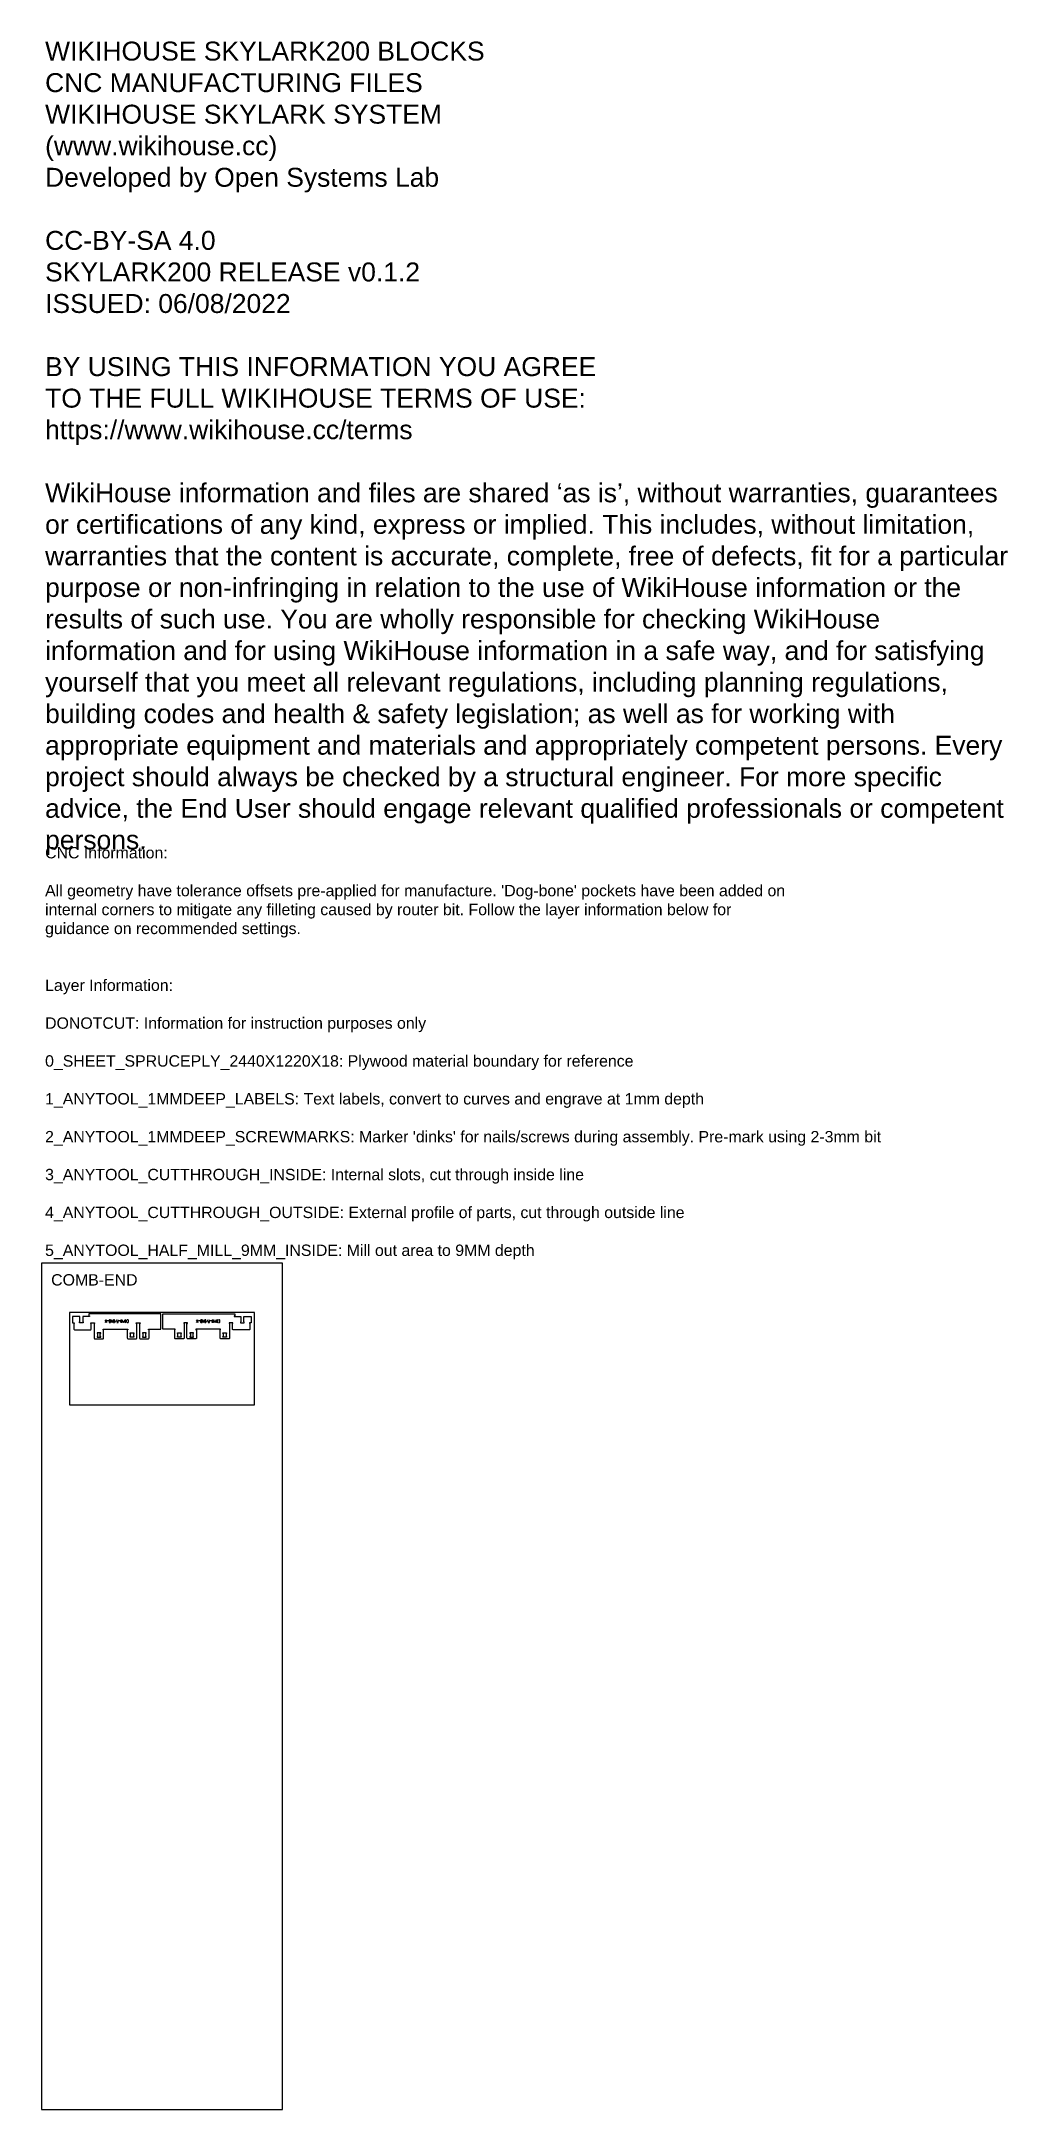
# Model space of a CAD drawing. Header units: millimetres. Extents: x 0 to 12757, y 0 to 27318.
import ezdxf

# ---------------------------------------------------------------- set-up
doc = ezdxf.new("R2010")
doc.units = ezdxf.units.MM
for name, color, linetype, true_color in [('0_SHEET_SPRUCEPLY_2440X122', 1, 'Continuous', 0xff0000), ('1_ANYTOOL_1MMDEEP_LABELS_S', 2, 'Continuous', 0xffff00), ('3_ANYTOOL_CUTTHROUGH_INSID', 4, 'Continuous', 0x00ffff), ('4_ANYTOOL_CUTTHROUGH_OUTSI', 5, 'Continuous', 0x0000ff), ('DONOTCUT', 7, 'Continuous', 0xffffff)]:
    doc.layers.add(name, color=color, linetype=linetype, true_color=true_color)
doc.styles.add('Arial', font='')
doc.styles.get('Arial').set_extended_font_data('Arial')

msp = doc.modelspace()

# ---------------------------------------------------------------- linework, layer by layer
at = {"layer": '0_SHEET_SPRUCEPLY_2440X122'}
msp.add_lwpolyline([(372, 10531), (372, 9311), (2812, 9311), (2812, 10531)], close=True, dxfattribs=at)
at = {"layer": '1_ANYTOOL_1MMDEEP_LABELS_S', "color": 2, "true_color": 0xffff00}
for points in [[(862, 10432), (838, 10396)], [(838, 10432), (862, 10396)], [(886, 10420), (870, 10420)], [(942, 10432), (942, 10396), (922, 10432), (922, 10396)], [(950, 10396), (966, 10396), (966, 10432), (950, 10432)], [(954, 10412), (966, 10412)], [(990, 10432), (974, 10396)], [(996, 10396), (1012, 10396), (1012, 10432)], [(996, 10412), (1012, 10412)], [(1036, 10420), (1020, 10420)], [(1096, 10432), (1096, 10396), (1084, 10416), (1072, 10396), (1072, 10432)], [(2069, 10432), (2045, 10396)], [(2045, 10432), (2069, 10396)], [(2093, 10420), (2077, 10420)], [(2149, 10432), (2149, 10396), (2129, 10432), (2129, 10396)], [(2157, 10396), (2173, 10396), (2173, 10432), (2157, 10432)], [(2161, 10412), (2173, 10412)], [(2197, 10432), (2181, 10396)], [(2203, 10396), (2219, 10396), (2219, 10432)], [(2203, 10412), (2219, 10412)], [(2243, 10420), (2227, 10420)], [(2303, 10432), (2303, 10396), (2291, 10416), (2279, 10396), (2279, 10432)]]:
    msp.add_lwpolyline(points, dxfattribs=at)
for points in [[(902, 10396), (914, 10396), (914, 10432), (902, 10432, 0.414214), (894, 10424), (894, 10404, 0.414214)], [(1124, 10422, 1), (1104, 10422), (1104, 10406, 1), (1124, 10406)], [(2109, 10396), (2121, 10396), (2121, 10432), (2109, 10432, 0.414214), (2101, 10424), (2101, 10404, 0.414214)], [(2331, 10422, 1), (2311, 10422), (2311, 10406, 1), (2331, 10406)]]:
    msp.add_lwpolyline(points, format="xyb", close=True, dxfattribs=at)
for points in [[(1064, 10412), (1054, 10412, -1), (1054, 10432), (1064, 10432), (1064, 10396), (1054, 10396, -1), (1054, 10412)], [(1132, 10396), (1142, 10396, 0.414214), (1148, 10402), (1148, 10426, 0.414214), (1142, 10432), (1132, 10432)], [(2271, 10412), (2261, 10412, -1), (2261, 10432), (2271, 10432), (2271, 10396), (2261, 10396, -1), (2261, 10412)], [(2339, 10396), (2349, 10396, 0.414214), (2355, 10402), (2355, 10426, 0.414214), (2349, 10432), (2339, 10432)]]:
    msp.add_lwpolyline(points, format="xyb", dxfattribs=at)
at = {"layer": '3_ANYTOOL_CUTTHROUGH_INSID', "color": 4, "true_color": 0x00ffff}
for points in [[(735, 10250), (741, 10250), (741, 10214), (735, 10214), (735, 10202), (784, 10202), (784, 10214), (778, 10214), (778, 10250), (784, 10250), (784, 10262), (735, 10262)], [(735, 10250), (741, 10250), (741, 10214), (735, 10214), (735, 10202), (784, 10202), (784, 10214), (778, 10214), (778, 10250), (784, 10250), (784, 10262), (735, 10262)], [(1220, 10250), (1214, 10250), (1214, 10214), (1220, 10214), (1220, 10202), (1171, 10202), (1171, 10214), (1177, 10214), (1177, 10250), (1171, 10250), (1171, 10262), (1220, 10262)], [(1220, 10250), (1214, 10250), (1214, 10214), (1220, 10214), (1220, 10202), (1171, 10202), (1171, 10214), (1177, 10214), (1177, 10250), (1171, 10250), (1171, 10262), (1220, 10262)], [(1335, 10250), (1341, 10250), (1341, 10214), (1335, 10214), (1335, 10202), (1384, 10202), (1384, 10214), (1378, 10214), (1378, 10250), (1384, 10250), (1384, 10262), (1335, 10262)], [(1335, 10250), (1341, 10250), (1341, 10214), (1335, 10214), (1335, 10202), (1384, 10202), (1384, 10214), (1378, 10214), (1378, 10250), (1384, 10250), (1384, 10262), (1335, 10262)], [(1846, 10250), (1840, 10250), (1840, 10214), (1846, 10214), (1846, 10202), (1797, 10202), (1797, 10214), (1803, 10214), (1803, 10250), (1797, 10250), (1797, 10262), (1846, 10262)], [(1846, 10250), (1840, 10250), (1840, 10214), (1846, 10214), (1846, 10202), (1797, 10202), (1797, 10214), (1803, 10214), (1803, 10250), (1797, 10250), (1797, 10262), (1846, 10262)], [(1961, 10250), (1967, 10250), (1967, 10214), (1961, 10214), (1961, 10202), (2010, 10202), (2010, 10214), (2004, 10214), (2004, 10250), (2010, 10250), (2010, 10262), (1961, 10262)], [(1961, 10250), (1967, 10250), (1967, 10214), (1961, 10214), (1961, 10202), (2010, 10202), (2010, 10214), (2004, 10214), (2004, 10250), (2010, 10250), (2010, 10262), (1961, 10262)], [(2446, 10250), (2440, 10250), (2440, 10214), (2446, 10214), (2446, 10202), (2397, 10202), (2397, 10214), (2403, 10214), (2403, 10250), (2397, 10250), (2397, 10262), (2446, 10262)], [(2446, 10250), (2440, 10250), (2440, 10214), (2446, 10214), (2446, 10202), (2397, 10202), (2397, 10214), (2403, 10214), (2403, 10250), (2397, 10250), (2397, 10262), (2446, 10262)]]:
    msp.add_lwpolyline(points, close=True, dxfattribs=at)
at = {"layer": '4_ANYTOOL_CUTTHROUGH_OUTSI', "color": 5, "true_color": 0x0000ff}
for points in [[(1577, 10510), (1278, 10510), (978, 10510), (677, 10510), (677, 10510), (628, 10510), (628, 10486), (634, 10486), (634, 10474), (546, 10474), (546, 10406), (552, 10406), (552, 10394), (503, 10394), (503, 10406), (509, 10406), (509, 10474), (410, 10474), (410, 10394), (434, 10394), (434, 10382), (428, 10382), (428, 10312), (428, 10312, 0.414214), (440, 10300), (648, 10300), (648, 10300), (648, 10300), (648, 10300), (649, 10300), (649, 10300), (649, 10300), (649, 10300), (650, 10300), (650, 10301), (650, 10301), (651, 10301), (651, 10301), (651, 10301), (651, 10301), (652, 10301), (652, 10301), (652, 10301), (652, 10301), (653, 10301), (653, 10302), (653, 10302), (654, 10302), (654, 10302), (654, 10302), (654, 10302), (655, 10302), (655, 10303), (655, 10303), (655, 10303), (655, 10303), (656, 10303), (656, 10304), (656, 10304), (656, 10304), (657, 10304), (657, 10305), (657, 10305), (657, 10305), (657, 10305), (657, 10306), (658, 10306), (658, 10306), (658, 10306), (658, 10307), (658, 10307), (658, 10307), (658, 10307), (659, 10308), (659, 10308), (659, 10308), (659, 10308), (659, 10309), (659, 10309), (659, 10309), (659, 10309), (659, 10310), (659, 10310), (659, 10310), (659, 10311), (659, 10311), (659, 10311), (659, 10311), (659, 10312), (659, 10312), (659, 10382), (653, 10382), (653, 10394), (678, 10394), (702, 10394), (702, 10382), (696, 10382), (696, 10192), (696, 10192, 0.414214), (708, 10180), (810, 10180, 0.414214), (821, 10192), (821, 10298), (815, 10298), (815, 10310), (1140, 10310), (1140, 10298), (1134, 10298), (1134, 10192), (1134, 10192, 0.414214), (1146, 10180), (1248, 10180, 0.414214), (1259, 10192), (1259, 10382), (1253, 10382), (1253, 10394), (1302, 10394), (1302, 10382), (1296, 10382), (1296, 10192), (1296, 10192, 0.414214), (1308, 10180), (1410, 10180, 0.414214), (1421, 10192), (1421, 10298), (1415, 10298), (1415, 10310), (1577, 10310), (1577, 10510)], [(1604, 10510), (1904, 10510), (2204, 10510), (2504, 10510), (2504, 10510), (2553, 10510), (2553, 10486), (2547, 10486), (2547, 10474), (2635, 10474), (2635, 10406), (2629, 10406), (2629, 10394), (2678, 10394), (2678, 10406), (2672, 10406), (2672, 10474), (2771, 10474), (2771, 10394), (2747, 10394), (2747, 10382), (2753, 10382), (2753, 10312), (2753, 10312, -0.414214), (2742, 10300), (2534, 10300), (2533, 10300), (2533, 10300), (2533, 10300), (2533, 10300), (2532, 10300), (2532, 10300), (2532, 10300), (2532, 10300), (2531, 10301), (2531, 10301), (2531, 10301), (2531, 10301), (2530, 10301), (2530, 10301), (2530, 10301), (2529, 10301), (2529, 10301), (2529, 10301), (2529, 10301), (2528, 10302), (2528, 10302), (2528, 10302), (2528, 10302), (2527, 10302), (2527, 10302), (2527, 10302), (2527, 10303), (2526, 10303), (2526, 10303), (2526, 10303), (2526, 10303), (2525, 10304), (2525, 10304), (2525, 10304), (2525, 10304), (2525, 10305), (2524, 10305), (2524, 10305), (2524, 10305), (2524, 10306), (2524, 10306), (2524, 10306), (2523, 10306), (2523, 10307), (2523, 10307), (2523, 10307), (2523, 10307), (2523, 10308), (2523, 10308), (2523, 10308), (2523, 10308), (2522, 10309), (2522, 10309), (2522, 10309), (2522, 10309), (2522, 10310), (2522, 10310), (2522, 10310), (2522, 10311), (2522, 10311), (2522, 10311), (2522, 10311), (2522, 10312), (2522, 10312), (2522, 10382), (2528, 10382), (2528, 10394), (2504, 10394), (2479, 10394), (2479, 10382), (2485, 10382), (2485, 10192), (2485, 10192, -0.414214), (2474, 10180), (2372, 10180, -0.414214), (2360, 10192), (2360, 10298), (2366, 10298), (2366, 10310), (2041, 10310), (2041, 10298), (2047, 10298), (2047, 10192), (2047, 10192, -0.414214), (2036, 10180), (1934, 10180, -0.414214), (1922, 10192), (1922, 10382), (1928, 10382), (1928, 10394), (1879, 10394), (1879, 10382), (1885, 10382), (1885, 10192), (1885, 10192, -0.414214), (1874, 10180), (1772, 10180, -0.414214), (1760, 10192), (1760, 10298), (1766, 10298), (1766, 10310), (1604, 10310), (1604, 10510)]]:
    msp.add_lwpolyline(points, format="xyb", close=True, dxfattribs=at)
at = {"layer": 'DONOTCUT'}
msp.add_lwpolyline([(0, 0), (3183, 0), (3183, 11179), (0, 11179)], close=True, dxfattribs=at)

# ---------------------------------------------------------------- texts
at = {"layer": 'DONOTCUT', "attachment_point": 1, "style": 'Arial'}
for s, insert, char_height, width in [('{\\fArial;WIKIHOUSE SKYLARK200 BLOCKS}\\P{\\fArial;CNC MANUFACTURING FILES}\\P{\\fArial;WIKIHOUSE SKYLARK SYSTEM}\\P{\\fArial;(www.wikihouse.cc)}\\P{\\fArial;Developed by Open Systems Lab}\\P\\P{\\fArial;CC-BY-SA 4.0}\\P{\\fArial;SKYLARK200 RELEASE v0.1.2}\\P{\\fArial;ISSUED: 06/08/2022}\\P\\P{\\fArial;BY USING THIS INFORMATION YOU AGREE }\\P{\\fArial;TO THE FULL WIKIHOUSE TERMS OF USE:}\\P{\\fArial;https://www.wikihouse.cc/terms}\\P\\P{\\fArial;WikiHouse information and files are shared }{\\fArial;‘as is}{\\fArial;’, without warranties, guarantees }\\P{\\fArial;or certifications of any kind, express or implied. This includes, without limitation, }\\P{\\fArial;warranties that the content is accurate, complete, free of defects, fit for a particular }\\P{\\fArial;purpose or non-infringing in relation to the use of WikiHouse information or the }\\P{\\fArial;results of such use. You are wholly responsible for checking WikiHouse }\\P{\\fArial;information and for using WikiHouse information in a safe way, and for satisfying }\\P{\\fArial;yourself that you meet all relevant regulations, including planning regulations, }\\P{\\fArial;building codes and health & safety legislation; as well as for working with }\\P{\\fArial;appropriate equipment and materials and appropriately competent persons. Every }\\P{\\fArial;project should always be checked by a structural engineer. For more specific }\\P{\\fArial;advice, the End User should engage relevant qualified professionals or competent }\\P{\\fArial;persons.}\\P', (49, 27315), 250, 12895.38), ("{\\fArial;CNC Information:}\\P\\P{\\fArial;All geometry have tolerance offsets pre-applied for manufacture. 'Dog-bone' pockets have been added on}\\P{\\fArial;internal corners to mitigate any filleting caused by router bit. Follow the layer information below for}\\P{\\fArial;guidance on recommended settings.}\\P\\P\\P{\\fArial;Layer Information:}\\P\\P{\\fArial;DONOTCUT: Information for instruction purposes only}\\P\\P{\\fArial;0_SHEET_SPRUCEPLY_2440X1220X18: Plywood material boundary for reference}\\P\\P{\\fArial;1_ANYTOOL_1MMDEEP_LABELS: Text labels, convert to curves and engrave at 1mm depth}\\P\\P{\\fArial;2_ANYTOOL_1MMDEEP_SCREWMARKS: Marker 'dinks' for nails/screws during assembly. Pre-mark using 2-3mm bit}\\P\\P{\\fArial;3_ANYTOOL_CUTTHROUGH_INSIDE: Internal slots, cut through inside line}\\P\\P{\\fArial;4_ANYTOOL_CUTTHROUGH_OUTSIDE: External profile of parts, cut through outside line}\\P\\P{\\fArial;5_ANYTOOL_HALF_MILL_9MM_INSIDE: Mill out area to 9MM depth}", (49, 16677), 150, 22265.22), ('COMB-END', (129, 11035, 0), 150, 2551.63)]:
    msp.add_mtext(s, dxfattribs=dict(at, insert=insert, char_height=char_height, width=width))

doc.saveas('drawing.dxf')
